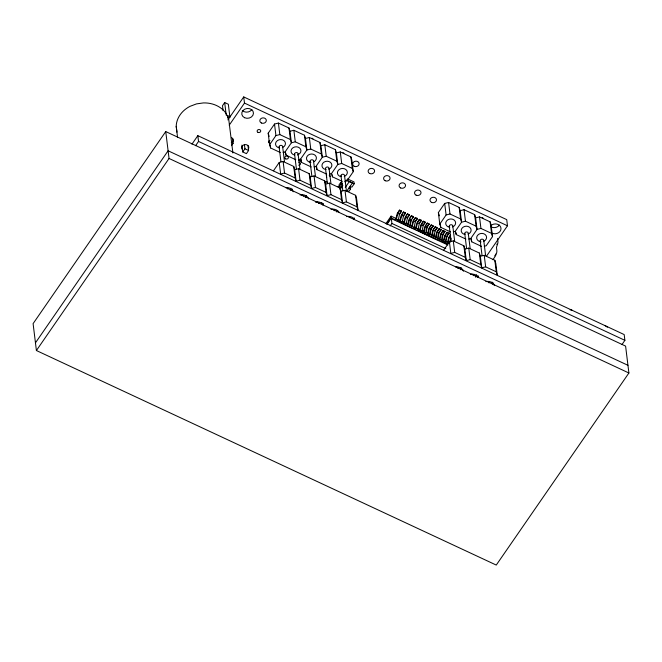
<?xml version="1.0" encoding="UTF-8"?>
<svg xmlns="http://www.w3.org/2000/svg" width="662" height="662" viewBox="0 0 662 662"><rect width="100%" height="100%" fill="white"/><g stroke="black" fill="none" stroke-linecap="round" stroke-linejoin="round"><path stroke-width="0.99" d="M396.679 218.758L391.068 216.135L391.904 223.466L390.191 225.941M399.567 210.102L397.291 213.396L395.495 220.529L396.43 219.163L397.688 213.495L399.567 210.102L401.387 210.955L401.462 211.534L399.517 214.347L398.259 220.016L397.324 221.381L397.25 220.802L407.304 225.485L407.37 226.065L408.313 224.708L409.563 219.039L411.441 215.647L413.27 216.499L413.336 217.078L411.392 219.892L410.142 225.56L409.199 226.917L409.745 225.452M403.522 211.956L401.255 215.241L399.451 222.374L400.394 221.009L401.652 215.349L403.522 211.956L405.351 212.808L405.417 213.379L403.472 216.201L402.223 221.861L401.28 223.226L401.205 222.647M407.486 213.801L405.21 217.086L403.415 224.219L404.35 222.854L405.607 217.194L407.486 213.801L409.306 214.653L409.381 215.224L407.436 218.046L406.178 223.706L405.235 225.072L405.781 223.607M410.159 223.566L410.994 219.784M415.397 217.492L413.129 220.785L411.334 227.91L412.269 226.553L413.527 220.885L415.397 217.492L417.226 218.344L417.3 218.923L415.355 221.737L414.098 227.405L413.154 228.762L413.088 228.191L415.215 229.184L415.289 229.764L416.233 228.398L417.482 222.73L419.36 219.337L421.189 220.189L421.255 220.769L419.311 223.582L418.053 229.251L417.118 230.616L417.043 230.037L423.134 232.875L423.208 233.454L424.143 232.089L425.401 226.429L427.28 223.036L429.108 223.888L427.23 227.281L425.972 232.941L425.037 234.307L425.575 232.842M423.316 221.191L421.049 224.476L419.245 231.609L420.188 230.244L421.446 224.583L423.316 221.191L425.145 222.043L425.219 222.614L423.275 225.436L422.017 231.096L421.073 232.461L421.007 231.882M425.997 230.955L426.833 227.174L429.108 223.888M431.235 224.881L428.968 228.167L427.164 235.3L428.107 233.943L429.365 228.274L431.235 224.881L433.064 225.734L433.13 226.313L431.185 229.126L429.936 234.795L428.993 236.152L430.788 229.019M435.199 226.727L432.923 230.02L431.127 237.145L432.063 235.788L433.32 230.119L435.199 226.727L437.019 227.579L437.094 228.158L435.149 230.972L433.891 236.64L432.948 237.997L432.882 237.426L435.017 238.419L435.083 238.999L436.026 237.633L437.276 231.965L439.154 228.572L440.983 229.424L441.049 230.004L439.105 232.817L437.855 238.486L436.912 239.851L436.837 239.272L438.972 240.265L439.047 240.844L439.982 239.478L441.24 233.818L443.11 230.426L444.938 231.278L443.068 234.671L441.811 240.331L440.867 241.696L441.413 240.232M433.494 236.533L434.123 233.703M437.872 236.491L438.707 232.718L440.983 229.424M441.835 238.337L442.671 234.563L444.938 231.278M447.073 232.271L444.798 235.556L442.928 242.11L443.002 242.689L443.945 241.324L445.195 235.664L447.073 232.271L448.902 233.123L447.024 236.516L445.766 242.176L444.831 243.542L446.627 236.408M450.466 234.936L448.762 237.401L446.958 244.535L447.901 243.177L449.159 237.509L450.615 235.399M449.746 242.035L450.168 240.149M450.143 242.135L450.988 238.361L449.159 237.509M165.74 131.564L33.1 323.627L36.402 350.529L496.26 565.067L628.9 372.996L625.598 346.102L165.74 131.564L169.05 158.458L36.402 350.529M35.458 342.842L168.107 150.779L627.957 365.308M191.963 144.159L197.83 135.669L624.183 334.575L624.887 340.334L621.957 344.588M229.888 116.926L228.332 104.24L224.675 102.536L222.498 105.697L223.094 110.571M195.604 145.673L198.534 141.428L197.83 135.669M227.869 119.896L243.724 96.933L506.728 219.635L507.481 225.783L486.338 256.401M229.209 125.201L244.485 103.082L243.724 96.933M231.493 145.648L233.123 143.282L232.528 138.399M247.993 145.615L248.598 150.497L246.413 153.658L242.764 151.954L244.94 148.793L244.46 144.887M280.299 152.5L270.584 147.965L269.608 144.721L268.193 133.194L274.515 124.042L278.404 123.074L288.996 128.023L289.981 131.258L291.396 142.785L285.074 151.946L283.129 152.425M269.608 144.721L275.93 135.569L279.819 134.601L290.411 139.55L291.396 142.785L295.285 141.817L305.885 146.765L306.87 150.009L300.548 159.161L298.603 159.641M273.48 170.788L279.232 162.471L283.121 161.503L293.721 166.443L294.698 169.687L296.113 181.214L300.002 180.246L310.602 185.186L311.587 188.43L315.476 187.462L326.076 192.41L327.061 195.646L330.95 194.678L341.542 199.626L342.527 202.862L346.416 201.893L357.017 206.842L358.001 210.086L356.586 198.559L355.602 195.315L345.001 190.366L341.112 191.335L342.527 202.862M314.069 166.865L316.014 166.377L322.336 157.225L326.225 156.257L336.826 161.197L337.81 164.441L331.488 173.593L329.544 174.081M305.265 197.582L306.415 195.919M342.436 183.482L340.607 182.629L338.969 184.996L339.201 186.841L341.029 187.694M339.201 186.841L340.831 184.475L340.607 182.629M339.937 189.274L342.659 185.327L340.831 184.475M345.349 181.438L346.292 180.064M342.817 185.195L340.491 188.562L340.251 186.643L339.705 187.429L337.885 186.576M345.142 181.827L346.3 180.147M353.276 171.657L352.3 168.413L341.7 163.473L337.81 164.441L336.395 152.914L340.285 151.946L350.885 156.886L351.861 160.13L353.276 171.657L346.954 180.817L345.01 181.297M345.266 187.379L349.346 181.562M346.582 191.401L352.391 182.985L347.062 180.503M350.355 187.18L350.579 189.026L348.94 191.392L347.12 190.54M347.492 178.889L353.988 181.918L354.211 183.763L351.853 187.18L350.024 186.328M385.872 223.665L391.068 216.135M386.922 223.806L391.01 217.889L395.421 219.95M386.989 224.377L391.077 218.468L447.876 244.965M399.691 213.421L401.387 210.955M403.646 215.274L405.351 212.808M407.039 217.939L409.306 214.653M411.441 215.647L409.174 218.932L407.304 225.485M412.136 218.146L413.27 216.499M415.521 220.81L417.226 218.344M419.36 219.337L417.085 222.631L415.215 229.184M419.485 222.655L421.189 220.189M422.877 225.328L425.145 222.043M427.28 223.036L425.004 226.321L423.134 232.875M450.474 231.89L440.76 227.356L439.783 224.12L438.368 212.593L444.69 203.433L448.579 202.464L459.18 207.413L460.156 210.657L461.571 222.184L455.249 231.336L453.304 231.816M431.359 228.2L433.064 225.734M435.323 230.045L437.019 227.579M439.783 224.12L446.105 214.96L449.994 213.992L460.595 218.94L461.571 222.184L465.46 221.216L476.061 226.156L477.045 229.4L470.723 238.552L468.779 239.04M439.154 228.572L436.887 231.865L435.017 238.419M443.11 230.426L440.842 233.711L438.972 240.265M447.198 235.589L448.902 233.123M443.656 250.186L449.407 241.862L453.296 240.894L463.897 245.834L464.873 249.078L466.296 260.605L470.186 259.636L480.778 264.585L481.762 267.82L485.651 266.852L496.252 271.801L497.236 275.036L495.821 263.509L494.837 260.274L484.236 255.325L480.347 256.293L481.762 267.82M492.511 236.615L491.535 233.372L480.935 228.431L477.045 229.4L475.63 217.872L479.52 216.904L490.12 221.844L491.096 225.088L492.511 236.615L486.189 245.768L484.245 246.256M475.44 276.981L476.59 275.318M492.892 259.719L494.655 257.162A4.973 1.622 -65 0 0 496.872 250.79L496.508 247.828A2.135 0.695 -65 0 1 496.723 246.554L497.435 244.493A4.973 1.622 -65 0 0 497.94 241.539L497.559 238.477M289.981 131.258L293.87 130.29L304.47 135.238L305.455 138.474L306.87 150.009L310.759 149.041L321.36 153.981L322.336 157.225L320.921 145.698L319.945 142.454L309.344 137.506L305.455 138.474M320.921 145.698L324.81 144.73L335.411 149.67L336.395 152.914M294.698 169.687L298.587 168.719L309.187 173.659L310.172 176.903L311.587 188.43M296.113 181.214L295.136 177.97L284.536 173.03L280.647 173.998L279.232 162.471M310.172 176.903L314.061 175.935L324.661 180.875L325.638 184.119L327.061 195.646M325.638 184.119L329.535 183.151L340.127 188.099L341.112 191.335M460.156 210.657L464.045 209.689L474.646 214.629L475.63 217.872M464.873 249.078L468.77 248.109L479.362 253.058L480.347 256.293M466.296 260.605L465.312 257.361L454.711 252.421L450.822 253.389L449.407 241.862M244.485 103.082L507.481 225.783M230.459 116.884L227.736 115.618L228.092 118.548M347.053 180.42L354.211 183.763M298.595 160.13L301.334 161.412M285.074 151.946L286.058 155.181L295.773 159.716M300.548 159.161L301.524 162.405L311.239 166.932M316.014 166.377L316.999 169.621L326.714 174.156M331.488 173.593L332.473 176.837L342.188 181.371M455.249 231.336L456.234 234.58L465.949 239.106M470.723 238.552L471.708 241.796L481.423 246.33M399.633 210.681L401.462 211.534M403.597 212.527L405.417 213.379M407.552 214.372L409.381 215.224M411.516 216.226L413.336 217.078M415.471 218.071L417.3 218.923M419.427 219.916L421.255 220.769M423.39 221.762L425.219 222.614M427.346 223.607L429.175 224.459M431.31 225.461L433.13 226.313M435.265 227.306L437.094 228.158M439.229 229.151L441.049 230.004M443.184 230.997L445.013 231.849M447.14 232.842L448.968 233.694M348.75 188.174L350.579 189.026M397.688 213.495L399.517 214.347M401.652 215.349L403.472 216.201M405.607 217.194L407.436 218.046M409.563 219.039L411.392 219.892M413.527 220.885L415.355 221.737M417.482 222.73L419.311 223.582M421.446 224.583L423.275 225.436M425.401 226.429L427.23 227.281M429.365 228.274L431.185 229.126M433.32 230.119L435.149 230.972M437.276 231.965L439.105 232.817M441.24 233.818L443.068 234.671M445.195 235.664L447.024 236.516M398.549 219.627L400.419 220.496M402.289 221.373L404.159 222.242M406.029 223.119L407.9 223.988M409.77 224.865L412.575 226.172M414.445 227.041L416.315 227.918M418.185 228.787L420.056 229.664M421.926 230.533L423.796 231.402M425.666 232.279L427.536 233.148M429.406 234.025L432.212 235.333M434.082 236.202L435.952 237.079M437.822 237.948L439.692 238.825M441.562 239.694L443.432 240.571M445.303 241.44L448.108 242.747M396.43 219.163L398.259 220.016M400.394 221.009L402.223 221.861M404.35 222.854L406.178 223.706M408.313 224.708L410.142 225.56M412.269 226.553L414.098 227.405M416.233 228.398L418.053 229.251M420.188 230.244L422.017 231.096M424.143 232.089L425.972 232.941M428.107 233.943L429.936 234.795M432.063 235.788L433.891 236.64M436.026 237.633L437.855 238.486M439.982 239.478L441.811 240.331M443.945 241.324L445.766 242.176M447.901 243.177L448.811 243.599M231.295 142.429L233.123 143.282M244.94 148.793L248.598 150.497M409.124 226.346L411.259 227.339M424.963 233.727L427.098 234.729M428.918 235.581L431.053 236.574M440.801 241.117L442.928 242.11M444.756 242.962L446.891 243.964M391.904 223.466L445.783 248.606M198.534 141.428L624.887 340.334M169.05 158.458L628.9 372.996M438.368 212.593L439.345 215.829M268.193 133.194L269.169 136.438M232.908 152.988L228.68 118.928L226.156 113.55A26.248 22.012 -7 0 0 203.383 102.924L196.473 103.901L189.994 106.35A27.324 22.913 -7 0 0 176.208 126.318L176.969 132.143M490.12 221.844L491.535 233.372M494.837 260.274L496.252 271.801M483.773 240.612L485.585 255.408M479.52 216.904L480.935 228.431M484.236 255.325L485.651 266.852M480.223 240.703L482.044 255.491M474.646 214.629L476.061 226.156M479.362 253.058L480.778 264.585M471.352 238.916L471.708 241.796M468.299 233.396L470.111 248.192M464.045 209.689L465.46 221.216M468.77 248.109L470.186 259.636M464.749 233.487L466.569 248.275M459.18 207.413L460.595 218.94M463.897 245.834L465.312 257.361M456.002 232.66L456.234 234.58M452.825 226.181L454.645 240.976M448.579 202.464L449.994 213.992M453.296 240.894L454.711 252.421M449.283 226.263L451.095 241.059M444.69 203.433L446.105 214.96M440.412 224.476L440.76 227.356M350.885 156.886L352.3 168.413M355.602 195.315L357.017 206.842M344.538 175.662L346.35 190.449M340.285 151.946L341.7 163.473M345.001 190.366L346.416 201.893M340.988 175.744L342.808 190.54M335.411 149.67L336.826 161.197M340.127 188.099L341.542 199.626M332.233 174.917L332.473 176.837M329.064 168.438L330.876 183.233M324.81 144.73L326.225 156.257M329.535 183.151L330.95 194.678M325.514 168.529L327.334 183.316M319.945 142.454L321.36 153.981M324.661 180.875L326.076 192.41M316.643 166.741L316.999 169.621M313.589 161.222L315.41 176.018M309.344 137.506L310.759 149.041M314.061 175.935L315.476 187.462M310.048 161.305L311.86 176.1M304.47 135.238L305.885 146.765M309.187 173.659L310.602 185.186M301.177 159.517L301.524 162.405M298.123 154.006L299.936 168.802M293.87 130.29L295.285 141.817M298.587 168.719L300.002 180.246M294.573 154.089L296.394 168.884M288.996 128.023L290.411 139.55M293.721 166.443L295.136 177.97M285.818 153.261L286.058 155.181M282.649 146.79L284.47 161.578M278.404 123.074L279.819 134.601M283.121 161.503L284.536 173.03M279.107 146.873L280.92 161.669M274.515 124.042L275.93 135.569M270.237 145.086L270.584 147.965M241.92 145.119L242.764 151.954M224.675 102.536L226.238 115.221M176.2 126.318L177.565 137.415M605.093 325.671A3.55 1.556 34.6 0 1 607.311 327.235M570.114 309.882A3.55 1.556 34.6 0 1 572.2 310.321M493.678 282.98A7.108 5.958 -7 0 1 492.942 284.437M292.438 189.1A7.108 5.958 -7 0 1 291.702 190.557M323.379 203.532A7.108 5.958 -7 0 1 322.642 204.988M478.204 275.764A7.108 5.958 -7 0 1 477.476 277.221M354.319 217.963A7.108 5.958 -7 0 1 353.582 219.428M485.825 281.631A7.108 5.958 -7 0 1 494.44 285.653M286.423 187.503A7.108 5.958 -7 0 1 293.2 191.765M300.052 194.967A7.108 5.958 -7 0 1 308.666 198.981M315.526 202.183A7.108 5.958 -7 0 1 323.453 204.773M470.351 274.416A7.108 5.958 -7 0 1 478.278 277.006M456.722 266.952A7.108 5.958 -7 0 1 463.491 271.213M330.992 209.399A7.108 5.958 -7 0 1 338.927 211.997M346.466 216.615A7.108 5.958 -7 0 1 354.393 219.213M347.972 216.474A1.779 1.49 -7 0 1 349.668 217.541M332.506 209.258A1.779 1.49 -7 0 1 334.252 210.706M337.165 210.946A4.973 4.171 -7 0 1 336.652 211.972M316.577 202.1A1.779 1.49 -7 0 1 318.786 203.491M321.881 202.646A4.973 4.171 -7 0 1 321.691 203.731M301.566 194.818A1.779 1.49 -7 0 1 303.312 196.275M306.407 195.431A4.973 4.171 -7 0 1 305.712 197.533M285.636 187.669A1.779 1.49 -7 0 1 287.838 189.059M290.941 188.207A4.973 4.171 -7 0 1 290.237 190.317M471.741 274.217A1.779 1.49 -7 0 1 473.487 275.665M476.582 274.821A4.973 4.171 -7 0 1 475.887 276.931M455.812 267.059A1.779 1.49 -7 0 1 458.021 268.449M461.116 267.605A4.973 4.171 -7 0 1 460.413 269.707M486.752 281.491A1.779 1.49 -7 0 1 488.961 282.881M492.056 282.037A4.973 4.171 -7 0 1 491.866 283.129M341.211 176.481A1.779 1.49 -7 0 1 342.784 174.205A1.779 1.49 -7 0 1 344.281 176.415M341.029 176.696A4.973 4.171 -7 0 1 338.117 170.639A4.973 4.171 -7 0 1 345.945 169.588A4.973 4.171 -7 0 1 344.803 176.191M342.924 152.616A4.973 4.171 -7 0 1 343.942 153.253M326.018 169.571A1.779 1.49 -7 0 1 325.952 167.552A1.779 1.49 -7 0 1 328.327 167.238A1.779 1.49 -7 0 1 328.815 169.191M325.563 169.48A4.973 4.171 -7 0 1 322.651 163.423A4.973 4.171 -7 0 1 330.47 162.364A4.973 4.171 -7 0 1 329.337 168.975M279.604 147.916A1.779 1.49 -7 0 1 279.538 145.905A1.779 1.49 -7 0 1 281.913 145.582A1.779 1.49 -7 0 1 282.401 147.543M279.149 147.833A4.973 4.171 -7 0 1 276.236 141.767A4.973 4.171 -7 0 1 284.064 140.716A4.973 4.171 -7 0 1 282.922 147.32M310.908 162.579A1.779 1.49 -7 0 1 310.221 160.676A1.779 1.49 -7 0 1 312.447 159.848A1.779 1.49 -7 0 1 313.523 161.611M310.089 162.264A4.973 4.171 -7 0 1 307.176 156.199A4.973 4.171 -7 0 1 315.004 155.148A4.973 4.171 -7 0 1 313.862 161.76M311.984 138.176A4.973 4.171 -7 0 1 312.994 138.821M294.805 154.834A1.779 1.49 -7 0 1 295.351 152.848A1.779 1.49 -7 0 1 297.726 153.054A1.779 1.49 -7 0 1 297.586 155.073M294.615 155.049A4.973 4.171 -7 0 1 291.71 148.983A4.973 4.171 -7 0 1 299.53 147.932A4.973 4.171 -7 0 1 298.388 154.536M464.981 234.224A1.779 1.49 -7 0 1 466.553 231.948A1.779 1.49 -7 0 1 468.051 234.149M464.798 234.439A4.973 4.171 -7 0 1 461.886 228.382A4.973 4.171 -7 0 1 469.706 227.323A4.973 4.171 -7 0 1 468.572 233.934M449.779 227.306A1.779 1.49 -7 0 1 449.713 225.295A1.779 1.49 -7 0 1 452.096 224.972A1.779 1.49 -7 0 1 452.576 226.934M449.324 227.223A4.973 4.171 -7 0 1 446.411 221.158A4.973 4.171 -7 0 1 454.24 220.107A4.973 4.171 -7 0 1 453.098 226.71M481.084 241.978A1.779 1.49 -7 0 1 480.471 239.95A1.779 1.49 -7 0 1 482.904 239.346A1.779 1.49 -7 0 1 483.517 241.365M480.264 241.655A4.973 4.171 -7 0 1 477.352 235.598A4.973 4.171 -7 0 1 485.18 234.538A4.973 4.171 -7 0 1 484.038 241.15M482.159 217.575A4.973 4.171 -7 0 1 483.177 218.212M495.631 254.026A3.202 1.043 -65 0 1 495.49 254.407M495.151 255.168A3.202 1.043 -65 0 1 494.754 255.88M496.922 244.021A3.202 1.043 -65 0 1 496.823 244.386M269.881 143.017A1.44 1.208 -7 0 1 268.466 141.842A1.44 1.208 -7 0 1 269.922 140.592M326.705 177.433A1.804 1.514 -7 0 1 326.73 175.918M329.204 175.298A1.804 1.514 -7 0 1 330.081 176.597M499.405 225.055A5.875 4.924 -7 0 1 491.378 227.058M251.874 109.578A5.875 4.924 -7 0 1 242.3 110.504M490.691 225.8A5.875 4.924 -7 0 1 498.693 224.807A5.875 4.924 -7 0 1 499.984 231.452A5.875 4.924 -7 0 1 492.131 233.198M298.761 162.215A1.804 1.514 -7 0 1 300.531 163.696A1.804 1.514 -7 0 1 298.711 165.252M324.529 182.662A1.804 1.514 -7 0 1 327.649 182.588M231.609 137.721A3.608 3.029 -7 0 1 232.858 141.842M242.085 149.207A3.608 3.029 -7 0 1 245.288 144.573A3.608 3.029 -7 0 1 248.324 149.058M285.711 158.897A1.804 1.514 -7 0 0 288.433 157.523A1.804 1.514 -7 0 0 285.752 156.265A1.804 1.514 -7 0 0 285.711 158.897M244.601 117.72A5.875 4.924 -7 0 0 253.463 113.235A5.875 4.924 -7 0 0 244.75 109.172A5.875 4.924 -7 0 0 244.601 117.72M258.006 132.367A1.804 1.514 -7 0 0 260.737 130.985A1.804 1.514 -7 0 0 258.056 129.735A1.804 1.514 -7 0 0 258.006 132.367M261.416 123A3.252 2.722 -7 0 0 266.314 120.517A3.252 2.722 -7 0 0 261.49 118.266A3.252 2.722 -7 0 0 261.416 123M354.236 166.303A3.252 2.722 -7 0 0 359.135 163.82A3.252 2.722 -7 0 0 354.319 161.569A3.252 2.722 -7 0 0 354.236 166.303M369.702 173.518A3.252 2.722 -7 0 0 374.609 171.036A3.252 2.722 -7 0 0 369.785 168.785A3.252 2.722 -7 0 0 369.702 173.518M385.176 180.734A3.252 2.722 -7 0 0 390.075 178.252A3.252 2.722 -7 0 0 385.259 176.009A3.252 2.722 -7 0 0 385.176 180.734M400.651 187.958A3.252 2.722 -7 0 0 405.549 185.476A3.252 2.722 -7 0 0 400.725 183.225A3.252 2.722 -7 0 0 400.651 187.958M416.117 195.174A3.252 2.722 -7 0 0 421.015 192.692A3.252 2.722 -7 0 0 416.199 190.441A3.252 2.722 -7 0 0 416.117 195.174M431.591 202.39A3.252 2.722 -7 0 0 436.49 199.907A3.252 2.722 -7 0 0 431.665 197.657A3.252 2.722 -7 0 0 431.591 202.39"/></g></svg>
